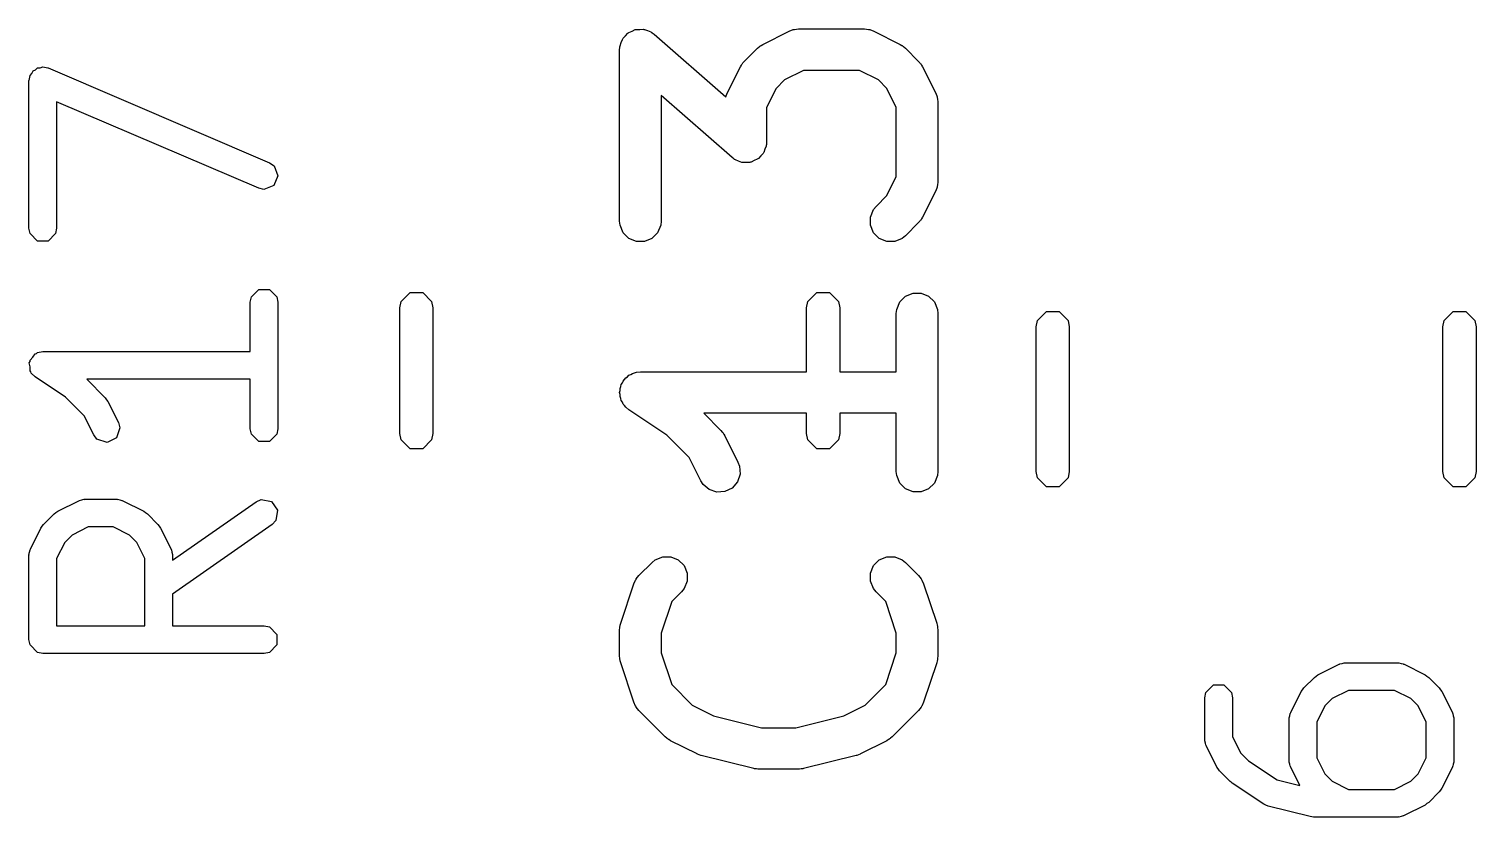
# Model space of a CAD drawing. Header units: inches. Extents: x -1.62 to 1.64, y 0 to 4.72.
# Drawn here: x 1.2073 to 1.4132, y 1.6827 to 1.7948 of the extents above; entities that cross this region are included whole.
import ezdxf

# ---------------------------------------------------------------- set-up
doc = ezdxf.new("R2010")
doc.units = ezdxf.units.IN
doc.header["$MEASUREMENT"] = 0
doc.layers.add('BLACK', color=250, linetype='CONTINUOUS')

msp = doc.modelspace()

# ---------------------------------------------------------------- linework, layer by layer
at = {"layer": 'BLACK', "linetype": 'CONTINUOUS'}
for p, q in [((1.29183, 1.79345), (1.29217, 1.79379)), ((1.29217, 1.79379), (1.29248, 1.79415)), ((1.29248, 1.79415), (1.29257, 1.79419)), ((1.29257, 1.79419), (1.29264, 1.79426)), ((1.29264, 1.79426), (1.29309, 1.79445)), ((1.29309, 1.79445), (1.29352, 1.79466)), ((1.29352, 1.79466), (1.29362, 1.79467)), ((1.29362, 1.79467), (1.29371, 1.7947)), ((1.29371, 1.7947), (1.29419, 1.7947)), ((1.29419, 1.7947), (1.29467, 1.79474)), ((1.29467, 1.79474), (1.29476, 1.7947)), ((1.29476, 1.7947), (1.29486, 1.7947)), ((1.29486, 1.7947), (1.2953, 1.79452)), ((1.2953, 1.79452), (1.29576, 1.79437)), ((1.29576, 1.79437), (1.29587, 1.79428)), ((1.29587, 1.79428), (1.29592, 1.79426)), ((1.29592, 1.79426), (1.29598, 1.79421)), ((1.29598, 1.79421), (1.29623, 1.79403)), ((1.29623, 1.79403), (1.30644, 1.7851)), ((1.31171, 1.79257), (1.31546, 1.79445)), ((1.31546, 1.79445), (1.316, 1.79466)), ((1.316, 1.79466), (1.31611, 1.79466)), ((1.31611, 1.79466), (1.31621, 1.7947)), ((1.31621, 1.7947), (1.31678, 1.79476)), ((1.31678, 1.79476), (1.32616, 1.79476)), ((1.32616, 1.79476), (1.32673, 1.7947)), ((1.32673, 1.7947), (1.32683, 1.79466)), ((1.32683, 1.79466), (1.32694, 1.79466)), ((1.32694, 1.79466), (1.32748, 1.79445)), ((1.32748, 1.79445), (1.33123, 1.79257)), ((1.29133, 1.79181), (1.29136, 1.79211)), ((1.29133, 1.76744), (1.29133, 1.79181)), ((1.29136, 1.79219), (1.29137, 1.79224)), ((1.29136, 1.79211), (1.29136, 1.79219)), ((1.29137, 1.79224), (1.29139, 1.79238)), ((1.29139, 1.79238), (1.29157, 1.79283)), ((1.29157, 1.79283), (1.29173, 1.79328)), ((1.29173, 1.79328), (1.29179, 1.79336)), ((1.29179, 1.79336), (1.29183, 1.79345)), ((1.30907, 1.79015), (1.31094, 1.79202)), ((1.31094, 1.79202), (1.31117, 1.79221)), ((1.31117, 1.79221), (1.31122, 1.79227)), ((1.31122, 1.79227), (1.31131, 1.79232)), ((1.31131, 1.79232), (1.31139, 1.79239)), ((1.31139, 1.79239), (1.31146, 1.79242)), ((1.31146, 1.79242), (1.31171, 1.79257)), ((1.33123, 1.79257), (1.33147, 1.79242)), ((1.33147, 1.79242), (1.33155, 1.79239)), ((1.33155, 1.79239), (1.33163, 1.79232)), ((1.33163, 1.79232), (1.33172, 1.79227)), ((1.33172, 1.79227), (1.33177, 1.79221)), ((1.33177, 1.79221), (1.33199, 1.79202)), ((1.33199, 1.79202), (1.33387, 1.79015)), ((1.2089, 1.78922), (1.20927, 1.78937)), ((1.20927, 1.78937), (1.20998, 1.78922)), ((1.30664, 1.78563), (1.30852, 1.78938)), ((1.30852, 1.78938), (1.30867, 1.78963)), ((1.30867, 1.78963), (1.3087, 1.7897)), ((1.3087, 1.7897), (1.30877, 1.78978)), ((1.30877, 1.78978), (1.30882, 1.78987)), ((1.30882, 1.78987), (1.30888, 1.78992)), ((1.30888, 1.78992), (1.30907, 1.79015)), ((1.33387, 1.79015), (1.33405, 1.78992)), ((1.33405, 1.78992), (1.33411, 1.78987)), ((1.33411, 1.78987), (1.33417, 1.78978)), ((1.33417, 1.78978), (1.33423, 1.7897)), ((1.33423, 1.7897), (1.33426, 1.78963)), ((1.33426, 1.78963), (1.33442, 1.78938)), ((1.33442, 1.78938), (1.3363, 1.78563)), ((1.20728, 1.78743), (1.20729, 1.78745)), ((1.20728, 1.78742), (1.20728, 1.78743)), ((1.20728, 1.78741), (1.20728, 1.78742)), ((1.20728, 1.76641), (1.20728, 1.78741)), ((1.20729, 1.78745), (1.20743, 1.78816)), ((1.20743, 1.78816), (1.20771, 1.78844)), ((1.20771, 1.78844), (1.20787, 1.78882)), ((1.20787, 1.78882), (1.20823, 1.78896)), ((1.20823, 1.78896), (1.20849, 1.78922)), ((1.20849, 1.78922), (1.2089, 1.78922)), ((1.20998, 1.78922), (1.21, 1.78922)), ((1.21, 1.78922), (1.21001, 1.78922)), ((1.21001, 1.78922), (1.21002, 1.78922)), ((1.21002, 1.78922), (1.24152, 1.77572)), ((1.31478, 1.78751), (1.31358, 1.78631)), ((1.31748, 1.78885), (1.31478, 1.78751)), ((1.32546, 1.78885), (1.31748, 1.78885)), ((1.32816, 1.78751), (1.32546, 1.78885)), ((1.32935, 1.78631), (1.32816, 1.78751)), ((1.30734, 1.77646), (1.29724, 1.7853)), ((1.29724, 1.7853), (1.29724, 1.76744)), ((1.30644, 1.7851), (1.30664, 1.78563)), ((1.31358, 1.78631), (1.31224, 1.78361)), ((1.3307, 1.78361), (1.32935, 1.78631)), ((1.3363, 1.78563), (1.3365, 1.78509)), ((1.23997, 1.7721), (1.21122, 1.78442)), ((1.21122, 1.78442), (1.21122, 1.76641)), ((1.31224, 1.78361), (1.31224, 1.77868)), ((1.3307, 1.77376), (1.3307, 1.78361)), ((1.3365, 1.78509), (1.33651, 1.78498)), ((1.33651, 1.78498), (1.33655, 1.78488)), ((1.33655, 1.78488), (1.33661, 1.78431)), ((1.33661, 1.78431), (1.33661, 1.77306)), ((1.31174, 1.77704), (1.3114, 1.7767)), ((1.31178, 1.77714), (1.31174, 1.77704)), ((1.31184, 1.77721), (1.31178, 1.77714)), ((1.31199, 1.77766), (1.31184, 1.77721)), ((1.31218, 1.77811), (1.31199, 1.77766)), ((1.31219, 1.77825), (1.31218, 1.77811)), ((1.31221, 1.7783), (1.31219, 1.77825)), ((1.31224, 1.77868), (1.31221, 1.77838)), ((1.31221, 1.77838), (1.31221, 1.7783)), ((1.24152, 1.77572), (1.24215, 1.77528)), ((1.24215, 1.77528), (1.24271, 1.77388)), ((1.30759, 1.77628), (1.30734, 1.77646)), ((1.30764, 1.77623), (1.30759, 1.77628)), ((1.30769, 1.77621), (1.30764, 1.77623)), ((1.30781, 1.77613), (1.30769, 1.77621)), ((1.30826, 1.77597), (1.30781, 1.77613)), ((1.30871, 1.77579), (1.30826, 1.77597)), ((1.30881, 1.77579), (1.30871, 1.77579)), ((1.3089, 1.77576), (1.30881, 1.77579)), ((1.30938, 1.77579), (1.3089, 1.77576)), ((1.30986, 1.77579), (1.30938, 1.77579)), ((1.30995, 1.77583), (1.30986, 1.77579)), ((1.31005, 1.77583), (1.30995, 1.77583)), ((1.31048, 1.77605), (1.31005, 1.77583)), ((1.31092, 1.77623), (1.31048, 1.77605)), ((1.31099, 1.7763), (1.31092, 1.77623)), ((1.31108, 1.77634), (1.31099, 1.7763)), ((1.3114, 1.7767), (1.31108, 1.77634)), ((1.24271, 1.77388), (1.24212, 1.7725)), ((1.32935, 1.77106), (1.3307, 1.77376)), ((1.33661, 1.77306), (1.33655, 1.77248)), ((1.24072, 1.77194), (1.23997, 1.7721)), ((1.24212, 1.7725), (1.24072, 1.77194)), ((1.32782, 1.76952), (1.32935, 1.77106)), ((1.3363, 1.77174), (1.33442, 1.76799)), ((1.3365, 1.77228), (1.3363, 1.77174)), ((1.33651, 1.77239), (1.3365, 1.77228)), ((1.33655, 1.77248), (1.33651, 1.77239)), ((1.32701, 1.76801), (1.32745, 1.76908)), ((1.32745, 1.76908), (1.32782, 1.76952)), ((1.29139, 1.76686), (1.29133, 1.76744)), ((1.29183, 1.76579), (1.29139, 1.76686)), ((1.29718, 1.76686), (1.29674, 1.76579)), ((1.29724, 1.76744), (1.29718, 1.76686)), ((1.32701, 1.76686), (1.32701, 1.76801)), ((1.32745, 1.76579), (1.32701, 1.76686)), ((1.33387, 1.76722), (1.33199, 1.76535)), ((1.33405, 1.76745), (1.33387, 1.76722)), ((1.33411, 1.7675), (1.33405, 1.76745)), ((1.33417, 1.76759), (1.33411, 1.7675)), ((1.33423, 1.76767), (1.33417, 1.76759)), ((1.33426, 1.76774), (1.33423, 1.76767)), ((1.33442, 1.76799), (1.33426, 1.76774)), ((1.20743, 1.76566), (1.20728, 1.76641)), ((1.20849, 1.76459), (1.20743, 1.76566)), ((1.21107, 1.76566), (1.21, 1.76459)), ((1.21122, 1.76641), (1.21107, 1.76566)), ((1.29264, 1.76498), (1.29183, 1.76579)), ((1.29371, 1.76454), (1.29264, 1.76498)), ((1.29592, 1.76498), (1.29486, 1.76454)), ((1.29674, 1.76579), (1.29592, 1.76498)), ((1.32826, 1.76498), (1.32745, 1.76579)), ((1.32933, 1.76454), (1.32826, 1.76498)), ((1.33155, 1.76498), (1.33048, 1.76454)), ((1.33199, 1.76535), (1.33155, 1.76498)), ((1.21, 1.76459), (1.20849, 1.76459)), ((1.29486, 1.76454), (1.29371, 1.76454)), ((1.33048, 1.76454), (1.32933, 1.76454)), ((1.23878, 1.75591), (1.23893, 1.75666)), ((1.23893, 1.75666), (1.23999, 1.75773)), ((1.23999, 1.75773), (1.2415, 1.75773)), ((1.2415, 1.75773), (1.24256, 1.75666)), ((1.24256, 1.75666), (1.24271, 1.75591)), ((1.26022, 1.756), (1.2615, 1.75728)), ((1.2615, 1.75728), (1.26331, 1.75728)), ((1.26331, 1.75728), (1.26458, 1.756)), ((1.31809, 1.756), (1.31937, 1.75728)), ((1.31937, 1.75728), (1.32118, 1.75728)), ((1.32118, 1.75728), (1.32246, 1.756)), ((1.3312, 1.75595), (1.33201, 1.75677)), ((1.33201, 1.75677), (1.33308, 1.75721)), ((1.33308, 1.75721), (1.33423, 1.75721)), ((1.33423, 1.75721), (1.33529, 1.75677)), ((1.33529, 1.75677), (1.33611, 1.75595)), ((1.23878, 1.74888), (1.23878, 1.75591)), ((1.24271, 1.75591), (1.24271, 1.73791)), ((1.26004, 1.7551), (1.26022, 1.756)), ((1.26004, 1.73722), (1.26004, 1.7551)), ((1.26458, 1.756), (1.26476, 1.7551)), ((1.26476, 1.7551), (1.26476, 1.73722)), ((1.31791, 1.7551), (1.31809, 1.756)), ((1.31791, 1.74602), (1.31791, 1.7551)), ((1.32246, 1.756), (1.32264, 1.7551)), ((1.32264, 1.7551), (1.32264, 1.74602)), ((1.3307, 1.75431), (1.33076, 1.75489)), ((1.33076, 1.75489), (1.3312, 1.75595)), ((1.33611, 1.75595), (1.33655, 1.75489)), ((1.33655, 1.75489), (1.33661, 1.75431)), ((1.35077, 1.75332), (1.35205, 1.75459)), ((1.35205, 1.75459), (1.35386, 1.75459)), ((1.35386, 1.75459), (1.35514, 1.75332)), ((1.40864, 1.75332), (1.40992, 1.75459)), ((1.40992, 1.75459), (1.41173, 1.75459)), ((1.41173, 1.75459), (1.41301, 1.75332)), ((1.3307, 1.74602), (1.3307, 1.75431)), ((1.33661, 1.75431), (1.33661, 1.73181)), ((1.35059, 1.75241), (1.35077, 1.75332)), ((1.35059, 1.73184), (1.35059, 1.75241)), ((1.35514, 1.75332), (1.35531, 1.75241)), ((1.35531, 1.75241), (1.35531, 1.73184)), ((1.40846, 1.75241), (1.40864, 1.75332)), ((1.40846, 1.73184), (1.40846, 1.75241)), ((1.41301, 1.75332), (1.41319, 1.75241)), ((1.41319, 1.75241), (1.41319, 1.73184)), ((1.20783, 1.74807), (1.20815, 1.74855)), ((1.20815, 1.74855), (1.20835, 1.74859)), ((1.20835, 1.74859), (1.20849, 1.74873)), ((1.20849, 1.74873), (1.20925, 1.74888)), ((1.20925, 1.74888), (1.23878, 1.74888)), ((1.20732, 1.74729), (1.20743, 1.74746)), ((1.20743, 1.74673), (1.20732, 1.74729)), ((1.20743, 1.74766), (1.20783, 1.74807)), ((1.20743, 1.74746), (1.20743, 1.74766)), ((1.20743, 1.74616), (1.20743, 1.74673)), ((1.20757, 1.74601), (1.20743, 1.74616)), ((1.20761, 1.74582), (1.20757, 1.74601)), ((1.20816, 1.74527), (1.20761, 1.74582)), ((1.21249, 1.74238), (1.20816, 1.74527)), ((1.23878, 1.74494), (1.2155, 1.74494)), ((1.2155, 1.74494), (1.21814, 1.7423)), ((1.23878, 1.73791), (1.23878, 1.74494)), ((1.2915, 1.74391), (1.29156, 1.74419)), ((1.29156, 1.74419), (1.29172, 1.74443)), ((1.29172, 1.74443), (1.29183, 1.7447)), ((1.29183, 1.7447), (1.29203, 1.74491)), ((1.29203, 1.74491), (1.29219, 1.74515)), ((1.29219, 1.74515), (1.29244, 1.74531)), ((1.29244, 1.74531), (1.29264, 1.74552)), ((1.29264, 1.74552), (1.29291, 1.74563)), ((1.29291, 1.74563), (1.29315, 1.74579)), ((1.29315, 1.74579), (1.29344, 1.74585)), ((1.29344, 1.74585), (1.29371, 1.74596)), ((1.29371, 1.74596), (1.29428, 1.74602)), ((1.29428, 1.74602), (1.29428, 1.74602)), ((1.29428, 1.74602), (1.29428, 1.74602)), ((1.29428, 1.74602), (1.29428, 1.74602)), ((1.29428, 1.74602), (1.31791, 1.74602)), ((1.32264, 1.74602), (1.3307, 1.74602)), ((1.21513, 1.73975), (1.21249, 1.74238)), ((1.21814, 1.7423), (1.21831, 1.74204)), ((1.21831, 1.74204), (1.21851, 1.74179)), ((1.29133, 1.74306), (1.29139, 1.74335)), ((1.29139, 1.74278), (1.29133, 1.74306)), ((1.29139, 1.74364), (1.2915, 1.74391)), ((1.29139, 1.74335), (1.29139, 1.74364)), ((1.29139, 1.74249), (1.29139, 1.74278)), ((1.2915, 1.74222), (1.29139, 1.74249)), ((1.29156, 1.74193), (1.2915, 1.74222)), ((1.21851, 1.74179), (1.22001, 1.73879)), ((1.29172, 1.74169), (1.29156, 1.74193)), ((1.29183, 1.74142), (1.29172, 1.74169)), ((1.29204, 1.74122), (1.29183, 1.74142)), ((1.2922, 1.74097), (1.29204, 1.74122)), ((1.29264, 1.74061), (1.2922, 1.74097)), ((1.29265, 1.74061), (1.29264, 1.74061)), ((1.29264, 1.74061), (1.29264, 1.74061)), ((1.29264, 1.74061), (1.29264, 1.74061)), ((1.29803, 1.73702), (1.29265, 1.74061)), ((1.31791, 1.74011), (1.30329, 1.74011)), ((1.30329, 1.74011), (1.30575, 1.73765)), ((1.31791, 1.73722), (1.31791, 1.74011)), ((1.3307, 1.74011), (1.32264, 1.74011)), ((1.32264, 1.74011), (1.32264, 1.73722)), ((1.3307, 1.73181), (1.3307, 1.74011)), ((1.21649, 1.73703), (1.21513, 1.73975)), ((1.22021, 1.73805), (1.21973, 1.73662)), ((1.22001, 1.73879), (1.22021, 1.73805)), ((1.23893, 1.73716), (1.23878, 1.73791)), ((1.24271, 1.73791), (1.24256, 1.73716)), ((1.21696, 1.73643), (1.21649, 1.73703)), ((1.21839, 1.73595), (1.21696, 1.73643)), ((1.21973, 1.73662), (1.21839, 1.73595)), ((1.23999, 1.73609), (1.23893, 1.73716)), ((1.2415, 1.73609), (1.23999, 1.73609)), ((1.24256, 1.73716), (1.2415, 1.73609)), ((1.26022, 1.73632), (1.26004, 1.73722)), ((1.2615, 1.73504), (1.26022, 1.73632)), ((1.26458, 1.73632), (1.26331, 1.73504)), ((1.26476, 1.73722), (1.26458, 1.73632)), ((1.30123, 1.73382), (1.29803, 1.73702)), ((1.30575, 1.73765), (1.30593, 1.73743)), ((1.30593, 1.73743), (1.30599, 1.73737)), ((1.30599, 1.73737), (1.30605, 1.73729)), ((1.30605, 1.73729), (1.30611, 1.7372)), ((1.30611, 1.7372), (1.30614, 1.73713)), ((1.30614, 1.73713), (1.3063, 1.73688)), ((1.3063, 1.73688), (1.30817, 1.73314)), ((1.31809, 1.73632), (1.31791, 1.73722)), ((1.31937, 1.73504), (1.31809, 1.73632)), ((1.32246, 1.73632), (1.32118, 1.73504)), ((1.32264, 1.73722), (1.32246, 1.73632)), ((1.26331, 1.73504), (1.2615, 1.73504)), ((1.30289, 1.73049), (1.30123, 1.73382)), ((1.32118, 1.73504), (1.31937, 1.73504)), ((1.30817, 1.73314), (1.30838, 1.73259)), ((1.30838, 1.73259), (1.30846, 1.73145)), ((1.33076, 1.73124), (1.3307, 1.73181)), ((1.33661, 1.73181), (1.33655, 1.73124)), ((1.35077, 1.73094), (1.35059, 1.73184)), ((1.35531, 1.73184), (1.35514, 1.73094)), ((1.40864, 1.73094), (1.40846, 1.73184)), ((1.41319, 1.73184), (1.41301, 1.73094)), ((1.3032, 1.73), (1.30289, 1.73049)), ((1.30407, 1.72925), (1.3032, 1.73)), ((1.3081, 1.73035), (1.30734, 1.72948)), ((1.30846, 1.73145), (1.3081, 1.73035)), ((1.3312, 1.73017), (1.33076, 1.73124)), ((1.33201, 1.72936), (1.3312, 1.73017)), ((1.33611, 1.73017), (1.33529, 1.72936)), ((1.33655, 1.73124), (1.33611, 1.73017)), ((1.35205, 1.72966), (1.35077, 1.73094)), ((1.35386, 1.72966), (1.35205, 1.72966)), ((1.35514, 1.73094), (1.35386, 1.72966)), ((1.40992, 1.72966), (1.40864, 1.73094)), ((1.41173, 1.72966), (1.40992, 1.72966)), ((1.41301, 1.73094), (1.41173, 1.72966)), ((1.21137, 1.72617), (1.21437, 1.72767)), ((1.21437, 1.72767), (1.21446, 1.7277)), ((1.21446, 1.7277), (1.21449, 1.72773)), ((1.21449, 1.72773), (1.2148, 1.72779)), ((1.2148, 1.72779), (1.21511, 1.72788)), ((1.21511, 1.72788), (1.21515, 1.72786)), ((1.21515, 1.72786), (1.21525, 1.72788)), ((1.21525, 1.72788), (1.21975, 1.72788)), ((1.21975, 1.72788), (1.21984, 1.72786)), ((1.21984, 1.72786), (1.21989, 1.72788)), ((1.21989, 1.72788), (1.22019, 1.72779)), ((1.22019, 1.72779), (1.2205, 1.72773)), ((1.2205, 1.72773), (1.22053, 1.7277)), ((1.22053, 1.7277), (1.22063, 1.72767)), ((1.22063, 1.72767), (1.22363, 1.72617)), ((1.23962, 1.72753), (1.24032, 1.72784)), ((1.24032, 1.72784), (1.2418, 1.72757)), ((1.30516, 1.72889), (1.30407, 1.72925)), ((1.30631, 1.72897), (1.30516, 1.72889)), ((1.30734, 1.72948), (1.30631, 1.72897)), ((1.33308, 1.72892), (1.33201, 1.72936)), ((1.33423, 1.72892), (1.33308, 1.72892)), ((1.33529, 1.72936), (1.33423, 1.72892)), ((1.20936, 1.72431), (1.21086, 1.72581)), ((1.21086, 1.72581), (1.21112, 1.72598)), ((1.21112, 1.72598), (1.21137, 1.72617)), ((1.22363, 1.72617), (1.22388, 1.72598)), ((1.22388, 1.72598), (1.22414, 1.72581)), ((1.22414, 1.72581), (1.22564, 1.72431)), ((1.22771, 1.7192), (1.23962, 1.72753)), ((1.2418, 1.72757), (1.24267, 1.72634)), ((1.24267, 1.72634), (1.2424, 1.72486)), ((1.20749, 1.7208), (1.20899, 1.72379)), ((1.20899, 1.72379), (1.20918, 1.72404)), ((1.20918, 1.72404), (1.20936, 1.72431)), ((1.21571, 1.72395), (1.21341, 1.7228)), ((1.21928, 1.72395), (1.21571, 1.72395)), ((1.22158, 1.7228), (1.21928, 1.72395)), ((1.22564, 1.72431), (1.22581, 1.72404)), ((1.22581, 1.72404), (1.22601, 1.72379)), ((1.22601, 1.72379), (1.22751, 1.7208)), ((1.24187, 1.7243), (1.22771, 1.71439)), ((1.2424, 1.72486), (1.24187, 1.7243)), ((1.21237, 1.72175), (1.21122, 1.71945)), ((1.21341, 1.7228), (1.21237, 1.72175)), ((1.22263, 1.72175), (1.22158, 1.7228)), ((1.22378, 1.71945), (1.22263, 1.72175)), ((1.20728, 1.72005), (1.20737, 1.72036)), ((1.2073, 1.72001), (1.20728, 1.72005)), ((1.20728, 1.71991), (1.2073, 1.72001)), ((1.20728, 1.70792), (1.20728, 1.71991)), ((1.20737, 1.72036), (1.20743, 1.72067)), ((1.20743, 1.72067), (1.20746, 1.7207)), ((1.20746, 1.7207), (1.20749, 1.7208)), ((1.21122, 1.71945), (1.21122, 1.70988)), ((1.22378, 1.70988), (1.22378, 1.71945)), ((1.22751, 1.7208), (1.22753, 1.7207)), ((1.22753, 1.7207), (1.22756, 1.72067)), ((1.22756, 1.72067), (1.22763, 1.72036)), ((1.22763, 1.72036), (1.22771, 1.72005)), ((1.22771, 1.72005), (1.22769, 1.72001)), ((1.22769, 1.72001), (1.22771, 1.71991)), ((1.22771, 1.71991), (1.22771, 1.7192)), ((1.29639, 1.71927), (1.29746, 1.71971)), ((1.29746, 1.71971), (1.29861, 1.71971)), ((1.29861, 1.71971), (1.29967, 1.71927)), ((1.32826, 1.71927), (1.32933, 1.71971)), ((1.32933, 1.71971), (1.33048, 1.71971)), ((1.33048, 1.71971), (1.33155, 1.71927)), ((1.29407, 1.71703), (1.29595, 1.7189)), ((1.29595, 1.7189), (1.29639, 1.71927)), ((1.29967, 1.71927), (1.30049, 1.71846)), ((1.30049, 1.71846), (1.30093, 1.71739)), ((1.30093, 1.71739), (1.30093, 1.71624)), ((1.32701, 1.71739), (1.32745, 1.71846)), ((1.32701, 1.71624), (1.32701, 1.71739)), ((1.32745, 1.71846), (1.32826, 1.71927)), ((1.33155, 1.71927), (1.33199, 1.7189)), ((1.33199, 1.7189), (1.33387, 1.71703)), ((1.29148, 1.71025), (1.29336, 1.71588)), ((1.29336, 1.71588), (1.29359, 1.7164)), ((1.29359, 1.7164), (1.29366, 1.71648)), ((1.29366, 1.71648), (1.2937, 1.71658)), ((1.2937, 1.71658), (1.29407, 1.71703)), ((1.30093, 1.71624), (1.30049, 1.71518)), ((1.32745, 1.71518), (1.32701, 1.71624)), ((1.33387, 1.71703), (1.33423, 1.71658)), ((1.33423, 1.71658), (1.33428, 1.71648)), ((1.33428, 1.71648), (1.33434, 1.7164)), ((1.33434, 1.7164), (1.33458, 1.71588)), ((1.33458, 1.71588), (1.33646, 1.71025)), ((1.22771, 1.71439), (1.22771, 1.70988)), ((1.29874, 1.71335), (1.29724, 1.70884)), ((1.30012, 1.71473), (1.29874, 1.71335)), ((1.30049, 1.71518), (1.30012, 1.71473)), ((1.32782, 1.71473), (1.32745, 1.71518)), ((1.3292, 1.71335), (1.32782, 1.71473)), ((1.3307, 1.70884), (1.3292, 1.71335)), ((1.21122, 1.70988), (1.22378, 1.70988)), ((1.22771, 1.70988), (1.24074, 1.70988)), ((1.24074, 1.70988), (1.2415, 1.70973)), ((1.2415, 1.70973), (1.24256, 1.70867)), ((1.29133, 1.70932), (1.29136, 1.70961)), ((1.29133, 1.70557), (1.29133, 1.70932)), ((1.29135, 1.70969), (1.29138, 1.70979)), ((1.29136, 1.70961), (1.29135, 1.70969)), ((1.29138, 1.70979), (1.29139, 1.70989)), ((1.29139, 1.70989), (1.29142, 1.70997)), ((1.29142, 1.70997), (1.29148, 1.71025)), ((1.33646, 1.71025), (1.33652, 1.70997)), ((1.33652, 1.70997), (1.33655, 1.70989)), ((1.33655, 1.70989), (1.33656, 1.70979)), ((1.33656, 1.70979), (1.33658, 1.70969)), ((1.33658, 1.70969), (1.33658, 1.70961)), ((1.33658, 1.70961), (1.33661, 1.70932)), ((1.33661, 1.70932), (1.33661, 1.70557)), ((1.20743, 1.70716), (1.20728, 1.70792)), ((1.20849, 1.7061), (1.20743, 1.70716)), ((1.24256, 1.70716), (1.2415, 1.7061)), ((1.24256, 1.70867), (1.24256, 1.70716)), ((1.29724, 1.70884), (1.29724, 1.70605)), ((1.3307, 1.70605), (1.3307, 1.70884)), ((1.20925, 1.70595), (1.20849, 1.7061)), ((1.24074, 1.70595), (1.20925, 1.70595)), ((1.2415, 1.7061), (1.24074, 1.70595)), ((1.29136, 1.70528), (1.29133, 1.70557)), ((1.29135, 1.7052), (1.29136, 1.70528)), ((1.29138, 1.7051), (1.29135, 1.7052)), ((1.29139, 1.70499), (1.29138, 1.7051)), ((1.29142, 1.70492), (1.29139, 1.70499)), ((1.29724, 1.70605), (1.29874, 1.70154)), ((1.3292, 1.70154), (1.3307, 1.70605)), ((1.33655, 1.70499), (1.33652, 1.70492)), ((1.33656, 1.7051), (1.33655, 1.70499)), ((1.33658, 1.7052), (1.33656, 1.7051)), ((1.33661, 1.70557), (1.33658, 1.70528)), ((1.33658, 1.70528), (1.33658, 1.7052)), ((1.29148, 1.70463), (1.29142, 1.70492)), ((1.29336, 1.69901), (1.29148, 1.70463)), ((1.33646, 1.70463), (1.33458, 1.69901)), ((1.33652, 1.70492), (1.33646, 1.70463)), ((1.39044, 1.70273), (1.39069, 1.70292)), ((1.39069, 1.70292), (1.39369, 1.70442)), ((1.39369, 1.70442), (1.39378, 1.70445)), ((1.39378, 1.70445), (1.39382, 1.70448)), ((1.39382, 1.70448), (1.39412, 1.70454)), ((1.39412, 1.70454), (1.39443, 1.70463)), ((1.39443, 1.70463), (1.39447, 1.70461)), ((1.39447, 1.70461), (1.39457, 1.70463)), ((1.39457, 1.70463), (1.40207, 1.70463)), ((1.40207, 1.70463), (1.40216, 1.70461)), ((1.40216, 1.70461), (1.40221, 1.70463)), ((1.40221, 1.70463), (1.40251, 1.70454)), ((1.40251, 1.70454), (1.40282, 1.70448)), ((1.40282, 1.70448), (1.40285, 1.70445)), ((1.40285, 1.70445), (1.40295, 1.70442)), ((1.40295, 1.70442), (1.40595, 1.70292)), ((1.40595, 1.70292), (1.4062, 1.70273)), ((1.29874, 1.70154), (1.30166, 1.69862)), ((1.32628, 1.69862), (1.3292, 1.70154)), ((1.37475, 1.70042), (1.37582, 1.70148)), ((1.37582, 1.70148), (1.37732, 1.70148)), ((1.37732, 1.70148), (1.37839, 1.70042)), ((1.3885, 1.70079), (1.38868, 1.70105)), ((1.38868, 1.70105), (1.39018, 1.70255)), ((1.39018, 1.70255), (1.39044, 1.70273)), ((1.4062, 1.70273), (1.40646, 1.70255)), ((1.40646, 1.70255), (1.40796, 1.70105)), ((1.40796, 1.70105), (1.40813, 1.70079)), ((1.29359, 1.69848), (1.29336, 1.69901)), ((1.33458, 1.69901), (1.33434, 1.69848)), ((1.3746, 1.69966), (1.37475, 1.70042)), ((1.3746, 1.69366), (1.3746, 1.69966)), ((1.37839, 1.70042), (1.37854, 1.69966)), ((1.37854, 1.69966), (1.37854, 1.69413)), ((1.38681, 1.69754), (1.38831, 1.70054)), ((1.38831, 1.70054), (1.3885, 1.70079)), ((1.39273, 1.69954), (1.39169, 1.6985)), ((1.39503, 1.70069), (1.39273, 1.69954)), ((1.4016, 1.70069), (1.39503, 1.70069)), ((1.4039, 1.69954), (1.4016, 1.70069)), ((1.40495, 1.6985), (1.4039, 1.69954)), ((1.40813, 1.70079), (1.40833, 1.70054)), ((1.40833, 1.70054), (1.40983, 1.69754)), ((1.29366, 1.6984), (1.29359, 1.69848)), ((1.2937, 1.6983), (1.29366, 1.6984)), ((1.29407, 1.69786), (1.2937, 1.6983)), ((1.29782, 1.69411), (1.29407, 1.69786)), ((1.30166, 1.69862), (1.30469, 1.69711)), ((1.30469, 1.69711), (1.31152, 1.6954)), ((1.31642, 1.6954), (1.32325, 1.69711)), ((1.32325, 1.69711), (1.32628, 1.69862)), ((1.33387, 1.69786), (1.33012, 1.69411)), ((1.33423, 1.6983), (1.33387, 1.69786)), ((1.33428, 1.6984), (1.33423, 1.6983)), ((1.33434, 1.69848), (1.33428, 1.6984)), ((1.3866, 1.69666), (1.38662, 1.69676)), ((1.38661, 1.6968), (1.38669, 1.69711)), ((1.38662, 1.69676), (1.38661, 1.6968)), ((1.38669, 1.69711), (1.38675, 1.69742)), ((1.38675, 1.69742), (1.38678, 1.69745)), ((1.38678, 1.69745), (1.38681, 1.69754)), ((1.39169, 1.6985), (1.39054, 1.6962)), ((1.4061, 1.6962), (1.40495, 1.6985)), ((1.40983, 1.69754), (1.40985, 1.69745)), ((1.40985, 1.69745), (1.40989, 1.69742)), ((1.40989, 1.69742), (1.40995, 1.69711)), ((1.40995, 1.69711), (1.41003, 1.6968)), ((1.41003, 1.6968), (1.41002, 1.69676)), ((1.41002, 1.69676), (1.41004, 1.69666)), ((1.31152, 1.6954), (1.31642, 1.6954)), ((1.3866, 1.69066), (1.3866, 1.69666)), ((1.39054, 1.6962), (1.39054, 1.69113)), ((1.4061, 1.69113), (1.4061, 1.6962)), ((1.41004, 1.69666), (1.41004, 1.69066)), ((1.29805, 1.69392), (1.29782, 1.69411)), ((1.2981, 1.69386), (1.29805, 1.69392)), ((1.29819, 1.69381), (1.2981, 1.69386)), ((1.29827, 1.69374), (1.29819, 1.69381)), ((1.29834, 1.69371), (1.29827, 1.69374)), ((1.29859, 1.69355), (1.29834, 1.69371)), ((1.30234, 1.69168), (1.29859, 1.69355)), ((1.32935, 1.69355), (1.3256, 1.69168)), ((1.3296, 1.69371), (1.32935, 1.69355)), ((1.32967, 1.69374), (1.3296, 1.69371)), ((1.32975, 1.69381), (1.32967, 1.69374)), ((1.32984, 1.69386), (1.32975, 1.69381)), ((1.32989, 1.69392), (1.32984, 1.69386)), ((1.33012, 1.69411), (1.32989, 1.69392)), ((1.37462, 1.69357), (1.3746, 1.69366)), ((1.37461, 1.69352), (1.37462, 1.69357)), ((1.37469, 1.69322), (1.37461, 1.69352)), ((1.37475, 1.69291), (1.37469, 1.69322)), ((1.37478, 1.69288), (1.37475, 1.69291)), ((1.37481, 1.69278), (1.37478, 1.69288)), ((1.37631, 1.68978), (1.37481, 1.69278)), ((1.37854, 1.69413), (1.37969, 1.69183)), ((1.30238, 1.69166), (1.30234, 1.69168)), ((1.3024, 1.69165), (1.30238, 1.69166)), ((1.30264, 1.69156), (1.3024, 1.69165)), ((1.30288, 1.69147), (1.30264, 1.69156)), ((1.3029, 1.69147), (1.30288, 1.69147)), ((1.30294, 1.69145), (1.3029, 1.69147)), ((1.31044, 1.68958), (1.30294, 1.69145)), ((1.325, 1.69145), (1.3175, 1.68958)), ((1.32504, 1.69147), (1.325, 1.69145)), ((1.32506, 1.69147), (1.32504, 1.69147)), ((1.3253, 1.69156), (1.32506, 1.69147)), ((1.32554, 1.69165), (1.3253, 1.69156)), ((1.32556, 1.69166), (1.32554, 1.69165)), ((1.3256, 1.69168), (1.32556, 1.69166)), ((1.37969, 1.69183), (1.38082, 1.69069)), ((1.38082, 1.69069), (1.38488, 1.68799)), ((1.38662, 1.69057), (1.3866, 1.69066)), ((1.38661, 1.69052), (1.38662, 1.69057)), ((1.38669, 1.69022), (1.38661, 1.69052)), ((1.39054, 1.69113), (1.39169, 1.68883)), ((1.40495, 1.68883), (1.4061, 1.69113)), ((1.41003, 1.69052), (1.40995, 1.69022)), ((1.41004, 1.69066), (1.41002, 1.69057)), ((1.41002, 1.69057), (1.41003, 1.69052)), ((1.31054, 1.68957), (1.31044, 1.68958)), ((1.31058, 1.68955), (1.31054, 1.68957)), ((1.3108, 1.68953), (1.31058, 1.68955)), ((1.31101, 1.6895), (1.3108, 1.68953)), ((1.31106, 1.6895), (1.31101, 1.6895)), ((1.31116, 1.68949), (1.31106, 1.6895)), ((1.31678, 1.68949), (1.31116, 1.68949)), ((1.31688, 1.6895), (1.31678, 1.68949)), ((1.31692, 1.6895), (1.31688, 1.6895)), ((1.31714, 1.68953), (1.31692, 1.6895)), ((1.31736, 1.68955), (1.31714, 1.68953)), ((1.3174, 1.68957), (1.31736, 1.68955)), ((1.3175, 1.68958), (1.3174, 1.68957)), ((1.3765, 1.68953), (1.37631, 1.68978)), ((1.37668, 1.68927), (1.3765, 1.68953)), ((1.37818, 1.68777), (1.37668, 1.68927)), ((1.38675, 1.68991), (1.38669, 1.69022)), ((1.38678, 1.68988), (1.38675, 1.68991)), ((1.38681, 1.68978), (1.38678, 1.68988)), ((1.38811, 1.68718), (1.38681, 1.68978)), ((1.39169, 1.68883), (1.39273, 1.68778)), ((1.4039, 1.68778), (1.40495, 1.68883)), ((1.40983, 1.68978), (1.40833, 1.68678)), ((1.40985, 1.68988), (1.40983, 1.68978)), ((1.40989, 1.68991), (1.40985, 1.68988)), ((1.40995, 1.69022), (1.40989, 1.68991)), ((1.37834, 1.68766), (1.37818, 1.68777)), ((1.37848, 1.68753), (1.37834, 1.68766)), ((1.38298, 1.68453), (1.37848, 1.68753)), ((1.38488, 1.68799), (1.38811, 1.68718)), ((1.39273, 1.68778), (1.39503, 1.68663)), ((1.39503, 1.68663), (1.4016, 1.68663)), ((1.4016, 1.68663), (1.4039, 1.68778)), ((1.40813, 1.68653), (1.40796, 1.68627)), ((1.40833, 1.68678), (1.40813, 1.68653)), ((1.38329, 1.6844), (1.38298, 1.68453)), ((1.38359, 1.68425), (1.38329, 1.6844)), ((1.40595, 1.6844), (1.40295, 1.6829)), ((1.4062, 1.6846), (1.40595, 1.6844)), ((1.40646, 1.68477), (1.4062, 1.6846)), ((1.40796, 1.68627), (1.40646, 1.68477)), ((1.38959, 1.68275), (1.38359, 1.68425)), ((1.38983, 1.68274), (1.38959, 1.68275)), ((1.39007, 1.6827), (1.38983, 1.68274)), ((1.40207, 1.6827), (1.39007, 1.6827)), ((1.40216, 1.68272), (1.40207, 1.6827)), ((1.40221, 1.6827), (1.40216, 1.68272)), ((1.40251, 1.68278), (1.40221, 1.6827)), ((1.40282, 1.68285), (1.40251, 1.68278)), ((1.40285, 1.68288), (1.40282, 1.68285)), ((1.40295, 1.6829), (1.40285, 1.68288))]:
    msp.add_line(p, q, dxfattribs=at)

doc.saveas('drawing.dxf')
